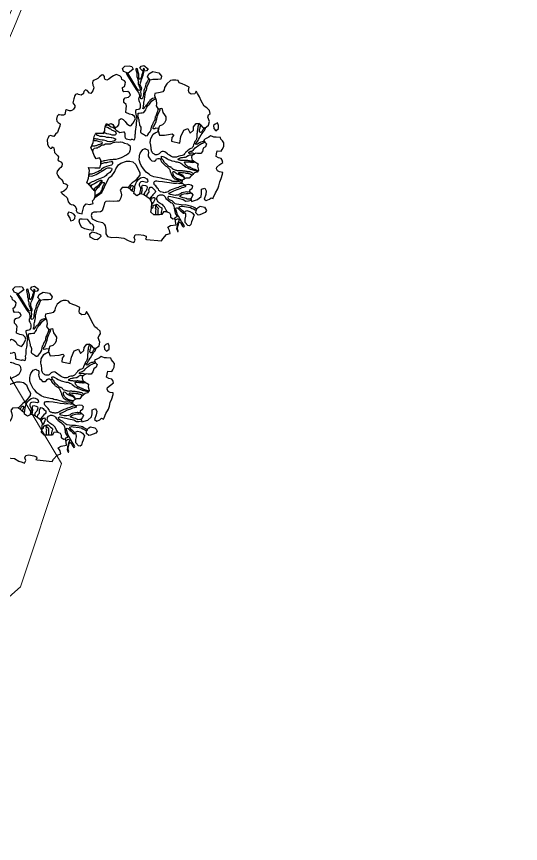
# Model space of a CAD drawing. Header units: metres. Extents: x 30 to 776, y 38 to 676.
# Drawn here: x 512.85 to 524.42, y 250.65 to 269.63 of the extents above; entities that cross this region are included whole.
import ezdxf

# ---------------------------------------------------------------- set-up
doc = ezdxf.new("R2010")
doc.units = ezdxf.units.M
doc.layers.add('01_Fina', color=7, linetype='Continuous')
doc.layers.add('planting render', color=7, linetype='Continuous')

# ---------------------------------------------------------------- blocks, each defined once
blk = doc.blocks.new('pohon2')
at = {"layer": 'planting render', "color": 94}
for points in [[(0.2013, 0.6931), (0.3178, 0.6834), (0.3251, 0.664), (0.3477, 0.6271), (0.374, 0.6127), (0.3644, 0.5901), (0.3453, 0.5686), (0.3636, 0.5524), (0.405, 0.5376), (0.3966, 0.5139), (0.3889, 0.4925), (0.3716, 0.4982), (0.3548, 0.4885), (0.3507, 0.4709), (0.3407, 0.4562), (0.3137, 0.4515), (0.289, 0.4579), (0.2808, 0.4797), (0.262, 0.4855), (0.2192, 0.4937), (0.1922, 0.4773), (0.1922, 0.4503), (0.1873, 0.4055), (0.1673, 0.3797), (0.1104, 0.3539), (0.0846, 0.3539), (0.0605, 0.3727), (0.0352, 0.361), (0.0345, 0.3497), (0.0141, 0.3428), (0.0021, 0.333), (-0.024, 0.3228), (-0.0647, 0.333), (-0.0753, 0.3537), (-0.0673, 0.3671), (-0.0582, 0.39), (-0.0586, 0.4132), (-0.0669, 0.4404), (-0.0806, 0.4443), (-0.1123, 0.4512), (-0.1446, 0.4563), (-0.1693, 0.4642), (-0.1769, 0.4759), (-0.1777, 0.4995), (-0.1831, 0.5419), (-0.194, 0.5503), (-0.2225, 0.5596), (-0.2437, 0.5617), (-0.2592, 0.5743), (-0.2592, 0.593), (-0.2474, 0.6158), (-0.2087, 0.6281), (-0.1626, 0.6285), (-0.1471, 0.6399), (-0.1365, 0.6521), (-0.1271, 0.6782), (-0.121, 0.7112), (-0.1029, 0.7305), (-0.0699, 0.7305), (-0.0349, 0.7219), (0.0246, 0.7175), (0.0613, 0.7297), (0.0893, 0.7345), (0.1072, 0.7366), (0.1154, 0.7154), (0.1035, 0.6963), (0.1076, 0.6759), (0.1305, 0.6673), (0.17, 0.6661), (0.192, 0.6706), (0.1957, 0.6824), (0.1908, 0.693), (0.2013, 0.6931)], [(-0.1996, 0.7715), (-0.2345, 0.7592), (-0.2428, 0.7356), (-0.2285, 0.7176), (-0.196, 0.7187), (-0.1605, 0.7273), (-0.1533, 0.7397), (-0.1677, 0.7612), (-0.178, 0.7705), (-0.1996, 0.7715)], [(-0.4113, 0.6637), (-0.3918, 0.6554), (-0.3805, 0.639), (-0.3836, 0.6195), (-0.3959, 0.6092), (-0.4144, 0.601), (-0.4401, 0.601), (-0.4401, 0.601), (-0.4422, 0.6205), (-0.4195, 0.6462), (-0.4121, 0.664)], [(-0.2222, 0.7037), (-0.2561, 0.7068), (-0.288, 0.7047), (-0.3168, 0.6955), (-0.3168, 0.6955), (-0.3353, 0.6709), (-0.3445, 0.6534), (-0.3425, 0.6359), (-0.325, 0.6329), (-0.2849, 0.6267), (-0.2664, 0.6441), (-0.2541, 0.6554), (-0.2397, 0.6565), (-0.2273, 0.6709), (-0.2222, 0.7037)], [(-0.3319, 0.5868), (-0.3298, 0.5343), (-0.3161, 0.5106), (-0.2872, 0.5106), (-0.2624, 0.4982), (-0.2725, 0.4779), (-0.2624, 0.4641), (-0.2583, 0.4383), (-0.2655, 0.4002), (-0.2861, 0.3888), (-0.313, 0.363), (-0.3409, 0.3486), (-0.3357, 0.3094), (-0.3388, 0.2505), (-0.3522, 0.2289), (-0.3027, 0.2216), (-0.2645, 0.2134), (-0.2614, 0.1869), (-0.2697, 0.1539), (-0.2831, 0.1384), (-0.3058, 0.1497), (-0.3265, 0.127), (-0.343, 0.1023), (-0.3627, 0.0728), (-0.3543, 0.03), (-0.3554, -0.0185), (-0.3471, -0.0473), (-0.2913, -0.0546), (-0.2803, -0.0774), (-0.2844, -0.0936), (-0.2844, -0.1195), (-0.2793, -0.1373), (-0.2676, -0.1307), (-0.2569, -0.1347), (-0.2432, -0.1439), (-0.2295, -0.1388), (-0.2199, -0.1256), (-0.2046, -0.12), (-0.1919, -0.1302), (-0.1842, -0.1452), (-0.1852, -0.164), (-0.1872, -0.1843), (-0.1756, -0.1965), (-0.1578, -0.1909), (-0.139, -0.1808), (-0.1237, -0.164), (-0.1009, -0.1554), (-0.0887, -0.1544), (-0.0765, -0.1747), (-0.0648, -0.2163), (-0.0745, -0.2315), (-0.0933, -0.2422), (-0.1177, -0.2427), (-0.1466, -0.2493), (-0.1517, -0.282), (-0.1517, -0.2988), (-0.1578, -0.3104), (-0.1771, -0.3231), (-0.1821, -0.346), (-0.1735, -0.3612), (-0.1496, -0.3724), (-0.1374, -0.3901), (-0.1481, -0.4074), (-0.1644, -0.4135), (-0.1938, -0.4048), (-0.204, -0.4145), (-0.2106, -0.4354), (-0.1974, -0.4471), (-0.1938, -0.4654), (-0.1948, -0.4821), (-0.206, -0.4918), (-0.2273, -0.4973), (-0.2339, -0.5131), (-0.2487, -0.5232), (-0.2794, -0.5258), (-0.2982, -0.5126), (-0.3154, -0.4969), (-0.3286, -0.4797), (-0.3408, -0.4705), (-0.355, -0.4731), (-0.3627, -0.4817), (-0.3657, -0.4944), (-0.3753, -0.5035), (-0.3865, -0.5035), (-0.4043, -0.4837), (-0.4134, -0.4685), (-0.4277, -0.4583), (-0.4399, -0.4492), (-0.447, -0.4406), (-0.449, -0.4279), (-0.4409, -0.4116), (-0.4355, -0.4009), (-0.4312, -0.3914), (-0.4348, -0.3675), (-0.4446, -0.3435), (-0.4543, -0.3445), (-0.4776, -0.3617), (-0.4914, -0.3638), (-0.5005, -0.349), (-0.5025, -0.3348), (-0.5015, -0.3257), (-0.5081, -0.325), (-0.5178, -0.3166), (-0.5386, -0.3181), (-0.5487, -0.3196), (-0.5609, -0.3115), (-0.564, -0.3044), (-0.568, -0.278), (-0.5681, -0.2447), (-0.5584, -0.2356), (-0.5508, -0.228), (-0.5478, -0.2153), (-0.5513, -0.2051), (-0.5549, -0.197), (-0.5615, -0.1889), (-0.5716, -0.1813), (-0.5828, -0.1782), (-0.5909, -0.1782), (-0.6057, -0.1808), (-0.6133, -0.1757), (-0.6133, -0.1691), (-0.6138, -0.1554), (-0.6143, -0.1437), (-0.6219, -0.1356), (-0.6407, -0.1331), (-0.6539, -0.1331), (-0.6595, -0.1346), (-0.6692, -0.1186), (-0.6707, -0.0938), (-0.6636, -0.0795), (-0.6534, -0.0719), (-0.6352, -0.0638), (-0.6347, -0.0461), (-0.6387, -0.0186), (-0.6424, 0.006), (-0.6556, 0.0212), (-0.6642, 0.043), (-0.6754, 0.0425), (-0.6926, 0.04), (-0.7038, 0.0476), (-0.7069, 0.0603), (-0.7114, 0.078), (-0.7023, 0.111), (-0.6896, 0.1272), (-0.6733, 0.1384), (-0.6632, 0.1359), (-0.6612, 0.1242), (-0.6479, 0.1298), (-0.6424, 0.1435), (-0.6357, 0.1646), (-0.6194, 0.1752), (-0.6083, 0.1818), (-0.5971, 0.192), (-0.5981, 0.2031), (-0.5981, 0.2148), (-0.5925, 0.2214), (-0.5854, 0.224), (-0.5661, 0.2285), (-0.559, 0.2387), (-0.559, 0.2569), (-0.5636, 0.2691), (-0.5763, 0.2828), (-0.5874, 0.3024), (-0.5853, 0.3212), (-0.5757, 0.3349), (-0.5655, 0.3465), (-0.5503, 0.3552), (-0.5376, 0.3628), (-0.5274, 0.3739), (-0.5229, 0.3866), (-0.5026, 0.3866), (-0.4873, 0.3947), (-0.4868, 0.4115), (-0.4909, 0.4272), (-0.507, 0.4458), (-0.5167, 0.4529), (-0.5289, 0.4585), (-0.5157, 0.4682), (-0.5004, 0.4743), (-0.471, 0.492), (-0.4613, 0.5093), (-0.4563, 0.5209), (-0.441, 0.5346), (-0.4298, 0.5377), (-0.4111, 0.5367), (-0.3989, 0.5428), (-0.3836, 0.5626), (-0.3816, 0.5778), (-0.3719, 0.5905), (-0.3552, 0.5915), (-0.3322, 0.5924), (-0.3319, 0.5868)], [(0.447, 0.4281), (0.4675, 0.4127), (0.4908, 0.4148), (0.5099, 0.4211), (0.529, 0.437), (0.5268, 0.4476), (0.5237, 0.473), (0.5194, 0.4921), (0.5194, 0.5132), (0.511, 0.5249), (0.4972, 0.5249), (0.4718, 0.5058), (0.4675, 0.4804), (0.4675, 0.4571), (0.4622, 0.436), (0.4503, 0.4352), (0.447, 0.4281)], [(0.6188, 0.3828), (0.6114, 0.3999), (0.573, 0.4244), (0.5616, 0.4301), (0.5404, 0.4171), (0.5372, 0.3967), (0.5393, 0.3864), (0.5502, 0.3714), (0.5616, 0.3591), (0.5967, 0.3608), (0.6082, 0.3697), (0.6188, 0.3828)], [(0.4878, 0.3352), (0.5313, 0.3119), (0.5546, 0.2826), (0.5546, 0.2583), (0.5485, 0.2259), (0.5718, 0.2128), (0.5859, 0.232), (0.588, 0.2603), (0.5819, 0.2988), (0.6011, 0.3058), (0.6234, 0.2917), (0.6335, 0.2775), (0.6497, 0.2806), (0.6517, 0.2702), (0.6598, 0.234), (0.673, 0.1986), (0.676, 0.1733), (0.676, 0.143), (0.6831, 0.1137), (0.6862, 0.0793), (0.6851, 0.0661), (0.6609, 0.0661), (0.6436, 0.0621), (0.6325, 0.0469), (0.6325, 0.0338), (0.6517, 0.0105), (0.671, -0.0117), (0.6639, -0.0279), (0.6528, -0.038), (0.6305, -0.0391), (0.6102, -0.0461), (0.6102, -0.0688), (0.6114, -0.0921), (0.6417, -0.0961), (0.6478, -0.1103), (0.6549, -0.1336), (0.6498, -0.1619), (0.6357, -0.176), (0.6225, -0.1861), (0.6154, -0.1983), (0.582, -0.1942), (0.5658, -0.1912), (0.5527, -0.1942), (0.5375, -0.1963), (0.5273, -0.1841), (0.5081, -0.169), (0.4929, -0.1568), (0.502, -0.1406), (0.5182, -0.1295), (0.5152, -0.1062), (0.499, -0.0901), (0.498, -0.0658), (0.4879, -0.0466), (0.4646, -0.0415), (0.4514, -0.0415), (0.4231, -0.0203), (0.4241, -0.0011), (0.4332, 0.0161), (0.4474, 0.0232), (0.4828, 0.0364), (0.4828, 0.0566), (0.496, 0.0839), (0.4879, 0.1031), (0.4696, 0.1122), (0.4696, 0.1122), (0.4454, 0.1426), (0.4373, 0.1608), (0.4119, 0.1648), (0.3865, 0.1855), (0.3876, 0.2088), (0.4129, 0.2189), (0.4402, 0.2078), (0.4625, 0.2078), (0.4736, 0.2138), (0.4726, 0.2391), (0.4574, 0.2553), (0.4635, 0.2675), (0.4766, 0.2725), (0.4898, 0.2816), (0.4847, 0.3018), (0.4787, 0.314), (0.4878, 0.3352)], [(0.2444, -0.0969), (0.3113, -0.0956), (0.3113, -0.1473), (0.3226, -0.2002), (0.3529, -0.2191), (0.3756, -0.1876), (0.3971, -0.2153), (0.3933, -0.2405), (0.4084, -0.2695), (0.4286, -0.2733), (0.4462, -0.2645), (0.4626, -0.2506), (0.4816, -0.2481), (0.5068, -0.2758), (0.5068, -0.3048), (0.4879, -0.335), (0.4904, -0.3552), (0.5005, -0.3678), (0.4916, -0.3892), (0.4664, -0.4056), (0.4437, -0.4144), (0.4135, -0.4514), (0.3933, -0.4804), (0.3744, -0.5018), (0.3593, -0.5195), (0.353, -0.4955), (0.353, -0.4955), (0.3265, -0.4867), (0.3076, -0.4955), (0.3, -0.5119), (0.3, -0.5396), (0.3, -0.5396), (0.2672, -0.5485), (0.242, -0.5535), (0.2168, -0.5573), (0.2054, -0.5724), (0.1865, -0.5724), (0.1625, -0.5686), (0.1474, -0.5611), (0.1234, -0.5321), (0.1121, -0.4981), (0.1121, -0.4817), (0.1045, -0.4628), (0.0869, -0.454), (0.0869, -0.454), (0.0465, -0.4388), (0.0465, -0.4388), (0.0478, -0.4224), (0.0478, -0.4224), (0.0667, -0.3897), (0.0667, -0.3897), (0.0743, -0.362), (0.0743, -0.3456), (0.0743, -0.3456), (0.0957, -0.3229), (0.0957, -0.3229), (0.1222, -0.3368), (0.1222, -0.3368), (0.1361, -0.3052), (0.1524, -0.2901), (0.1664, -0.2772), (0.1701, -0.2498), (0.1651, -0.2284), (0.1512, -0.2095), (0.1272, -0.1944), (0.1272, -0.1565), (0.1449, -0.125), (0.1815, -0.1339), (0.213, -0.1439), (0.2395, -0.1553), (0.2533, -0.1477), (0.242, -0.125), (0.2444, -0.0969), (0.2444, -0.0969)], [(0.5706, -0.2439), (0.5884, -0.2643), (0.5825, -0.289), (0.5723, -0.3068), (0.5561, -0.2941), (0.5442, -0.2805), (0.5519, -0.2575), (0.5706, -0.2439)], [(-0.1554, -0.5922), (-0.1909, -0.5528), (-0.1976, -0.5551), (-0.2264, -0.5604), (-0.2399, -0.5812), (-0.2252, -0.6032), (-0.1922, -0.6118), (-0.1713, -0.6118), (-0.1554, -0.5922)], [(0.049, -0.5518), (0.0111, -0.5445), (-0.01, -0.5345), (-0.0355, -0.5555), (-0.0293, -0.58), (-0.0024, -0.6044), (0.0466, -0.6044), (0.0723, -0.5812), (0.0698, -0.558), (0.049, -0.5518)], [(-0.0428, -0.6191), (-0.0518, -0.6011), (-0.0779, -0.5917), (-0.1065, -0.6106), (-0.0979, -0.6277), (-0.0795, -0.6363), (-0.0428, -0.6191)]]:
    blk.add_lwpolyline(points, dxfattribs=at)
at = {"layer": 'planting render', "color": 34}
for points in [[(0.3966, 0.5139), (0.3966, 0.497), (0.4026, 0.4929), (0.4067, 0.4884), (0.4132, 0.4892), (0.421, 0.4937), (0.4214, 0.5019), (0.4169, 0.5151), (0.4161, 0.5282), (0.4153, 0.5389), (0.4153, 0.5463), (0.4157, 0.5553), (0.4157, 0.5676), (0.421, 0.577), (0.4266, 0.5868), (0.4311, 0.5864), (0.4311, 0.5827), (0.4271, 0.5758), (0.4225, 0.5677), (0.4225, 0.5617), (0.4216, 0.541), (0.4225, 0.5318), (0.4228, 0.5204), (0.4228, 0.5161), (0.4262, 0.5112), (0.4305, 0.5112), (0.4386, 0.5163), (0.4432, 0.5221), (0.4509, 0.5316), (0.4564, 0.5382), (0.465, 0.5441), (0.469, 0.5393), (0.4712, 0.5336), (0.4618, 0.525), (0.4425, 0.5049), (0.4126, 0.4683), (0.4024, 0.4584), (0.3936, 0.4427), (0.3842, 0.4262), (0.3811, 0.4197), (0.3796, 0.4126), (0.3802, 0.4086), (0.3829, 0.4052), (0.3882, 0.4056), (0.3934, 0.4066), (0.4039, 0.4125), (0.4086, 0.4171), (0.4184, 0.4226), (0.4275, 0.4276), (0.4345, 0.4322), (0.4455, 0.4374), (0.4503, 0.4352), (0.447, 0.4281), (0.4428, 0.4246), (0.4307, 0.4175), (0.4193, 0.4115), (0.409, 0.403), (0.4023, 0.3971), (0.4035, 0.3927), (0.4149, 0.386), (0.428, 0.3854), (0.474, 0.3829), (0.4901, 0.3825), (0.5053, 0.3873), (0.5154, 0.3889), (0.5284, 0.3936), (0.5372, 0.3967), (0.5432, 0.3898), (0.5393, 0.3864), (0.523, 0.3803), (0.5119, 0.3772), (0.4999, 0.3724), (0.4889, 0.3718), (0.4706, 0.3718), (0.4446, 0.3721), (0.4284, 0.3762), (0.4149, 0.3768), (0.3972, 0.3775), (0.3773, 0.3791), (0.3675, 0.3772), (0.3402, 0.3597), (0.3307, 0.3581), (0.3187, 0.3546), (0.3108, 0.3509), (0.3067, 0.3474), (0.3026, 0.3354), (0.3076, 0.3288), (0.3238, 0.3288), (0.3355, 0.3288), (0.3812, 0.3302), (0.4228, 0.3314), (0.4455, 0.3408), (0.4643, 0.3358), (0.4843, 0.3272), (0.4803, 0.3178), (0.4696, 0.3207), (0.4533, 0.325), (0.4436, 0.321), (0.434, 0.3191), (0.4201, 0.3185), (0.3953, 0.3157), (0.39, 0.312), (0.3972, 0.3043), (0.4063, 0.2944), (0.4179, 0.2891), (0.4371, 0.2808), (0.4523, 0.2786), (0.4659, 0.2739), (0.47, 0.27), (0.4635, 0.2675), (0.4618, 0.2641), (0.4504, 0.2687), (0.4437, 0.2695), (0.4374, 0.2695), (0.4259, 0.2739), (0.4137, 0.2793), (0.4, 0.2845), (0.3942, 0.2897), (0.3866, 0.2971), (0.3822, 0.3012), (0.3759, 0.3058), (0.362, 0.3108), (0.3538, 0.3137), (0.3428, 0.314), (0.3318, 0.314), (0.3185, 0.3136), (0.3103, 0.3123), (0.3044, 0.3092), (0.3048, 0.3053), (0.3139, 0.2969), (0.3233, 0.2908), (0.3389, 0.2808), (0.36, 0.2647), (0.3828, 0.2521), (0.3967, 0.2415), (0.4091, 0.2358), (0.4261, 0.2269), (0.4119, 0.2237), (0.4063, 0.2241), (0.39, 0.2319), (0.3824, 0.2358), (0.3724, 0.2426), (0.3672, 0.2469), (0.357, 0.2523), (0.3481, 0.2571), (0.3411, 0.2617), (0.3311, 0.2675), (0.3168, 0.2769), (0.3074, 0.2834), (0.3007, 0.291), (0.2955, 0.2952), (0.2859, 0.3017), (0.2794, 0.3043), (0.2746, 0.3062), (0.2668, 0.3086), (0.2602, 0.3075), (0.2496, 0.3082), (0.2365, 0.3069), (0.2326, 0.3062), (0.2265, 0.3021), (0.2231, 0.2999), (0.2176, 0.2906), (0.2144, 0.288), (0.2083, 0.2837), (0.1911, 0.2699), (0.1832, 0.2656), (0.178, 0.2608), (0.175, 0.2556), (0.1733, 0.2486), (0.173, 0.2434), (0.1761, 0.236), (0.1835, 0.231), (0.1919, 0.2291), (0.2052, 0.2278), (0.2363, 0.2251), (0.2515, 0.224), (0.2697, 0.2232), (0.2917, 0.2232), (0.3231, 0.2207), (0.3383, 0.219), (0.343, 0.2177), (0.3456, 0.2166), (0.3526, 0.2144), (0.3711, 0.2147), (0.3819, 0.2114), (0.3877, 0.2111), (0.3876, 0.2088), (0.3742, 0.2035), (0.363, 0.2016), (0.353, 0.2029), (0.3459, 0.2029), (0.3374, 0.2058), (0.3289, 0.2079), (0.3213, 0.2088), (0.3152, 0.2088), (0.3063, 0.2081), (0.2983, 0.2066), (0.2879, 0.2058), (0.2635, 0.2031), (0.2513, 0.2047), (0.2378, 0.2044), (0.2298, 0.2021), (0.2218, 0.2021), (0.1624, 0.2021), (0.1362, 0.1959), (0.1231, 0.1896), (0.1082, 0.1828), (0.0982, 0.1784), (0.0814, 0.1647), (0.0645, 0.1504), (0.0552, 0.1411), (0.0489, 0.1336), (0.0377, 0.1186), (0.0284, 0.1006), (0.0246, 0.0881), (0.0228, 0.0719), (0.0228, 0.0613), (0.0228, 0.0489), (0.0234, 0.0401), (0.0278, 0.0308), (0.0371, 0.0102), (0.0552, -0.0022), (0.0627, 0.0028), (0.077, 0.0046), (0.082, 0.0121), (0.0857, 0.0252), (0.0857, 0.0389), (0.0889, 0.0489), (0.0926, 0.0557), (0.0982, 0.0638), (0.1082, 0.0719), (0.1082, 0.0719), (0.1244, 0.0825), (0.1244, 0.0825), (0.1443, 0.0806), (0.1443, 0.0806), (0.1524, 0.0719), (0.1524, 0.0719), (0.1574, 0.0613), (0.1655, 0.0551), (0.1755, 0.0532), (0.1846, 0.0559), (0.1907, 0.0626), (0.1926, 0.0666), (0.1953, 0.0706), (0.1996, 0.0758), (0.2067, 0.0804), (0.2067, 0.0804), (0.2147, 0.0859), (0.2211, 0.0902), (0.2263, 0.0942), (0.2294, 0.0966), (0.2361, 0.0997), (0.2422, 0.1022), (0.2475, 0.1046), (0.2533, 0.1071), (0.2576, 0.1095), (0.2631, 0.1129), (0.2668, 0.1156), (0.2714, 0.1212), (0.2748, 0.127), (0.2781, 0.1313), (0.2781, 0.1313), (0.2815, 0.1383), (0.2849, 0.1423), (0.2876, 0.1481), (0.291, 0.153), (0.3015, 0.1689), (0.3084, 0.1768), (0.3148, 0.1812), (0.3256, 0.1866), (0.3344, 0.1885), (0.3403, 0.189), (0.3486, 0.1895), (0.357, 0.189), (0.3682, 0.189), (0.3771, 0.1895), (0.3867, 0.1891), (0.3867, 0.1891), (0.3865, 0.1855), (0.3662, 0.1845), (0.3575, 0.1836), (0.3498, 0.1828), (0.3464, 0.1821), (0.3418, 0.1811), (0.3377, 0.179), (0.3351, 0.1773), (0.3315, 0.1756), (0.3264, 0.1732), (0.3218, 0.1701), (0.3182, 0.1674), (0.3158, 0.1643), (0.3126, 0.1619), (0.3102, 0.159), (0.3076, 0.1554), (0.3066, 0.1517), (0.3066, 0.1517), (0.3047, 0.1464), (0.3037, 0.1438), (0.3037, 0.1438), (0.3032, 0.1409), (0.3032, 0.1409), (0.3032, 0.1366), (0.3032, 0.1366), (0.3032, 0.1322), (0.3068, 0.1308), (0.3146, 0.1313), (0.3182, 0.1339), (0.3271, 0.1399), (0.3271, 0.1399), (0.336, 0.1438), (0.3392, 0.1452), (0.3445, 0.1464), (0.3522, 0.1476), (0.3563, 0.1491), (0.3667, 0.1501), (0.3739, 0.1522), (0.3799, 0.1542), (0.3862, 0.1573), (0.3906, 0.1602), (0.3951, 0.1648), (0.3978, 0.1676), (0.3978, 0.1676), (0.4021, 0.1729), (0.4051, 0.1704), (0.4, 0.1638), (0.3968, 0.158), (0.3942, 0.1554), (0.3901, 0.1527), (0.3901, 0.1527), (0.3857, 0.1498), (0.3857, 0.1498), (0.3816, 0.1462), (0.3816, 0.1462), (0.3746, 0.1447), (0.3667, 0.1447), (0.3618, 0.1447), (0.3577, 0.144), (0.3577, 0.144), (0.3541, 0.1433), (0.3541, 0.1433), (0.3498, 0.1397), (0.3498, 0.1397), (0.3488, 0.1368), (0.3493, 0.1322), (0.3527, 0.1303), (0.3582, 0.1298), (0.368, 0.1288), (0.3733, 0.1276), (0.3786, 0.1276), (0.3878, 0.1254), (0.3974, 0.1252), (0.4042, 0.1252), (0.4112, 0.1249), (0.4182, 0.1249), (0.4235, 0.1249), (0.4305, 0.1249), (0.4358, 0.1254), (0.4384, 0.1273), (0.4416, 0.1283), (0.4459, 0.1288), (0.4502, 0.1305), (0.4532, 0.1328), (0.4625, 0.1211), (0.4546, 0.1165), (0.45, 0.1143), (0.4447, 0.1124), (0.4399, 0.1119), (0.4317, 0.1114), (0.4276, 0.1114), (0.4215, 0.1114), (0.4143, 0.1129), (0.4102, 0.1129), (0.4059, 0.1126), (0.403, 0.1126), (0.396, 0.1126), (0.3919, 0.1126), (0.3863, 0.1138), (0.3808, 0.1148), (0.3808, 0.1148), (0.3735, 0.1148), (0.3689, 0.1148), (0.3646, 0.1148), (0.3615, 0.1155), (0.3559, 0.1167), (0.3559, 0.1167), (0.3484, 0.1184), (0.3422, 0.1201), (0.3369, 0.1206), (0.3308, 0.1206), (0.3253, 0.1203), (0.3253, 0.1203), (0.3051, 0.1169), (0.2998, 0.1162), (0.2965, 0.115), (0.2931, 0.1119), (0.289, 0.108), (0.2863, 0.1058), (0.2813, 0.1037), (0.2764, 0.1029), (0.2726, 0.1027), (0.2692, 0.1022), (0.2636, 0.101), (0.2438, 0.0884), (0.2344, 0.0838), (0.2286, 0.0797), (0.2235, 0.0758), (0.2194, 0.0725), (0.2194, 0.0725), (0.2148, 0.0659), (0.2129, 0.0633), (0.2129, 0.0633), (0.2095, 0.0602), (0.2095, 0.0602), (0.2045, 0.0573), (0.2008, 0.0549), (0.1965, 0.0498), (0.1936, 0.0469), (0.1936, 0.0469), (0.1917, 0.0418), (0.1914, 0.0361), (0.1914, 0.0361), (0.1919, 0.0327), (0.2013, 0.0322), (0.2013, 0.0322), (0.2093, 0.0334), (0.2269, 0.0394), (0.2269, 0.0394), (0.2411, 0.0447), (0.2484, 0.0469), (0.2571, 0.0486), (0.2667, 0.05), (0.2783, 0.052), (0.2967, 0.0524), (0.3083, 0.0537), (0.3195, 0.052), (0.328, 0.0533), (0.3379, 0.0554), (0.3512, 0.0571), (0.358, 0.0614), (0.3683, 0.0674), (0.3756, 0.0717), (0.3837, 0.0755), (0.397, 0.0798), (0.4095, 0.0828), (0.418, 0.0854), (0.4313, 0.0879), (0.4429, 0.0905), (0.4519, 0.0918), (0.4677, 0.0922), (0.478, 0.0922), (0.4866, 0.0922), (0.4919, 0.0935), (0.4936, 0.0894), (0.4873, 0.0879), (0.4799, 0.0867), (0.469, 0.0852), (0.4643, 0.0852), (0.4553, 0.0845), (0.45, 0.082), (0.4449, 0.0814), (0.4369, 0.0793), (0.4325, 0.0765), (0.4293, 0.0763), (0.4243, 0.0757), (0.4197, 0.0753), (0.4165, 0.0753), (0.4123, 0.0736), (0.407, 0.0713), (0.4047, 0.0709), (0.4047, 0.0709), (0.4007, 0.0692), (0.3971, 0.0669), (0.3933, 0.0641), (0.3933, 0.0641), (0.388, 0.0603), (0.3849, 0.0574), (0.3826, 0.0542), (0.3804, 0.0513), (0.3783, 0.0464), (0.3777, 0.0439), (0.3777, 0.0414), (0.3777, 0.0414), (0.3809, 0.0399), (0.3809, 0.0399), (0.3897, 0.0386), (0.3969, 0.0369), (0.4003, 0.0365), (0.4041, 0.0365), (0.4104, 0.0361), (0.4127, 0.0348), (0.418, 0.0342), (0.4234, 0.034), (0.4268, 0.0338), (0.4268, 0.0338), (0.4334, 0.0338), (0.4395, 0.0332), (0.4418, 0.0327), (0.4483, 0.03), (0.4517, 0.0285), (0.4529, 0.0253), (0.443, 0.021), (0.439, 0.0243), (0.4335, 0.025), (0.4265, 0.026), (0.4242, 0.0263), (0.4211, 0.0268), (0.4184, 0.027), (0.412, 0.027), (0.4081, 0.0268), (0.401, 0.0266), (0.3957, 0.0268), (0.3894, 0.0281), (0.3846, 0.0296), (0.3818, 0.0306), (0.3756, 0.0321), (0.3712, 0.0329), (0.3662, 0.0337), (0.3614, 0.0344), (0.3562, 0.0347), (0.3462, 0.0354), (0.3402, 0.0357), (0.3346, 0.0357), (0.3293, 0.0357), (0.3265, 0.0352), (0.3265, 0.0352), (0.324, 0.0335), (0.3235, 0.0309), (0.3235, 0.0287), (0.3257, 0.0261), (0.3321, 0.0211), (0.3359, 0.0193), (0.3454, 0.0141), (0.3502, 0.0132), (0.3552, 0.0107), (0.3636, 0.0074), (0.3741, 0.0039), (0.3777, 0.0027), (0.3819, 0.0011), (0.3905, -0.0082), (0.3946, -0.012), (0.3983, -0.0139), (0.4031, -0.0185), (0.4081, -0.021), (0.4109, -0.021), (0.4144, -0.021), (0.4203, -0.0211), (0.423, -0.0213), (0.424, -0.0209), (0.444, -0.036), (0.4261, -0.0382), (0.4199, -0.0362), (0.4114, -0.0333), (0.4114, -0.0333), (0.4055, -0.031), (0.4019, -0.03), (0.397, -0.031), (0.397, -0.031), (0.397, -0.031), (0.3953, -0.0385), (0.3999, -0.0434), (0.3999, -0.0434), (0.4094, -0.049), (0.4156, -0.0516), (0.4284, -0.0634), (0.4369, -0.0814), (0.4458, -0.0916), (0.4526, -0.0991), (0.4612, -0.1089), (0.4687, -0.1155), (0.4791, -0.1236), (0.4886, -0.1298), (0.4991, -0.136), (0.5022, -0.1405), (0.4975, -0.1487), (0.4877, -0.14), (0.4827, -0.1383), (0.4726, -0.1341), (0.4674, -0.1305), (0.4618, -0.1266), (0.4618, -0.1266), (0.4553, -0.1197), (0.449, -0.1132), (0.449, -0.1132), (0.4405, -0.1083), (0.4373, -0.1083), (0.4373, -0.1083), (0.4343, -0.1148), (0.4366, -0.1197), (0.4402, -0.1236), (0.4481, -0.1437), (0.451, -0.1511), (0.4556, -0.1653), (0.4579, -0.1708), (0.4636, -0.1902), (0.474, -0.2134), (0.4757, -0.2173), (0.4804, -0.2245), (0.4825, -0.2299), (0.4856, -0.2392), (0.4864, -0.2471), (0.4853, -0.2522), (0.4816, -0.2481), (0.4755, -0.2489), (0.4717, -0.2361), (0.4701, -0.2322), (0.4681, -0.2268), (0.4668, -0.2235), (0.4653, -0.2199), (0.4635, -0.2157), (0.4611, -0.2121), (0.4586, -0.2103), (0.4586, -0.2103), (0.4544, -0.2085), (0.4503, -0.2093), (0.4472, -0.2111), (0.4454, -0.2142), (0.4441, -0.2178), (0.4439, -0.2245), (0.4441, -0.2286), (0.4441, -0.2335), (0.4452, -0.2392), (0.4452, -0.244), (0.4452, -0.2487), (0.4452, -0.2554), (0.4462, -0.2645), (0.4462, -0.2645), (0.4286, -0.2733), (0.4277, -0.2556), (0.4259, -0.2476), (0.4259, -0.2428), (0.4274, -0.2363), (0.4274, -0.2289), (0.4277, -0.2214), (0.4277, -0.2147), (0.4282, -0.2098), (0.4297, -0.2042), (0.4302, -0.199), (0.4302, -0.1921), (0.4302, -0.188), (0.431, -0.182), (0.4357, -0.1619), (0.4341, -0.1552), (0.4328, -0.1457), (0.4313, -0.1398), (0.4303, -0.1362), (0.4261, -0.1302), (0.4238, -0.1223), (0.423, -0.1145), (0.4225, -0.1097), (0.4197, -0.1041), (0.4186, -0.089), (0.4166, -0.0828), (0.4143, -0.0771), (0.4117, -0.073), (0.4063, -0.0694), (0.3962, -0.064), (0.38, -0.0446), (0.3761, -0.0392), (0.3705, -0.0307), (0.3694, -0.0256), (0.3638, -0.0196), (0.3601, -0.0124), (0.3565, -0.0085), (0.3483, -0.0034), (0.3356, 0.0008), (0.3248, 0.0057), (0.3187, 0.01), (0.3132, 0.0141), (0.3071, 0.018), (0.3001, 0.0203), (0.2885, 0.0219), (0.28, 0.0219), (0.2728, 0.0216), (0.2618, 0.0183), (0.2509, 0.0134), (0.2409, 0.0085), (0.2327, 0.0051), (0.2096, -0.0067), (0.2001, -0.0078), (0.1893, -0.0034), (0.1818, -0.0003), (0.1785, 0.0049), (0.1728, 0.0128), (0.169, 0.0182), (0.1651, 0.0218), (0.1605, 0.0261), (0.1543, 0.0277), (0.1499, 0.029), (0.1473, 0.0295), (0.1414, 0.0303), (0.1334, 0.028), (0.1275, 0.0259), (0.1221, 0.0236), (0.1162, 0.0198), (0.1121, 0.0144), (0.1077, 0.0079), (0.1043, 0.0015), (0.1015, -0.0062), (0.1, -0.0119), (0.0922, -0.0375), (0.0883, -0.0442), (0.085, -0.055), (0.0832, -0.0609), (0.0829, -0.0676), (0.0824, -0.0742), (0.0816, -0.0876), (0.0942, -0.1253), (0.1036, -0.134), (0.1072, -0.1356), (0.1127, -0.1415), (0.1202, -0.1457), (0.1302, -0.1513), (0.1272, -0.1565), (0.1272, -0.1754), (0.1068, -0.1737), (0.099, -0.1677), (0.099, -0.1677), (0.089, -0.1645), (0.0826, -0.17), (0.0826, -0.17), (0.0848, -0.1815), (0.0899, -0.1892), (0.0977, -0.226), (0.099, -0.2401), (0.099, -0.2465), (0.099, -0.2516), (0.099, -0.2593), (0.1004, -0.2726), (0.1013, -0.279), (0.1013, -0.279), (0.1027, -0.2872), (0.1063, -0.2977), (0.1086, -0.3073), (0.1102, -0.314), (0.1108, -0.3207), (0.1108, -0.3257), (0.1089, -0.3298), (0.0957, -0.3229), (0.0924, -0.2969), (0.0911, -0.2929), (0.0908, -0.2877), (0.0903, -0.2844), (0.0897, -0.2808), (0.0883, -0.2764), (0.0883, -0.2731), (0.0851, -0.2638), (0.0846, -0.2613), (0.0843, -0.2578), (0.0843, -0.2534), (0.0849, -0.2489), (0.0853, -0.2444), (0.0851, -0.2416), (0.0849, -0.2388), (0.0849, -0.235), (0.0831, -0.2282), (0.0799, -0.2215), (0.0788, -0.2171), (0.0766, -0.2112), (0.0758, -0.2079), (0.0753, -0.2038), (0.0734, -0.1926), (0.0703, -0.1873), (0.0695, -0.1813), (0.0695, -0.1773), (0.0695, -0.1739), (0.0695, -0.1623), (0.0696, -0.1557), (0.0677, -0.1475), (0.0666, -0.143), (0.0611, -0.13), (0.0594, -0.1274), (0.057, -0.1249), (0.0526, -0.111), (0.0502, -0.1026), (0.0441, -0.0989), (0.0389, -0.0989), (0.028, -0.1038), (0.0215, -0.1078), (0.0098, -0.111), (0.0013, -0.1147), (-0.0027, -0.1215), (-0.0047, -0.1284), (-0.0051, -0.1352), (-0.0051, -0.1429), (-0.0059, -0.1522), (-0.0092, -0.159), (-0.0144, -0.1655), (-0.0205, -0.1703), (-0.0214, -0.1794), (-0.0274, -0.1923), (-0.0311, -0.202), (-0.0351, -0.2129), (-0.0404, -0.2222), (-0.0444, -0.2307), (-0.0488, -0.2379), (-0.0504, -0.2488), (-0.0517, -0.2549), (-0.0517, -0.2625), (-0.0443, -0.2653), (-0.0331, -0.2693), (-0.0211, -0.2725), (-0.0091, -0.2761), (-0.0051, -0.2857), (-0.0051, -0.2857), (0.0017, -0.3005), (0.0029, -0.312), (0.0049, -0.3228), (0.0112, -0.3356), (0.0164, -0.3428), (0.0212, -0.35), (0.0344, -0.3789), (0.0444, -0.3892), (0.0536, -0.3952), (0.061, -0.3995), (0.0572, -0.4061), (0.0368, -0.396), (0.0292, -0.3904), (0.018, -0.3777), (0.016, -0.3705), (0.0116, -0.3629), (0.0065, -0.3505), (0.0049, -0.3445), (0.0032, -0.3384), (-0.0019, -0.3369), (-0.0075, -0.3278), (-0.0108, -0.3223), (-0.0127, -0.3114), (-0.0167, -0.3046), (-0.0167, -0.3046), (-0.0231, -0.3054), (-0.0231, -0.313), (-0.0211, -0.3206), (-0.0223, -0.3337), (-0.0227, -0.3377), (-0.0243, -0.3481), (-0.0243, -0.3585), (-0.0243, -0.3653), (-0.0243, -0.3733), (-0.0243, -0.3817), (-0.0251, -0.3948), (-0.0271, -0.4162), (-0.0271, -0.4217), (-0.0247, -0.4425), (-0.0231, -0.4525), (-0.0231, -0.4645), (-0.0231, -0.4753), (-0.0191, -0.494), (-0.0167, -0.5024), (-0.0131, -0.5182), (-0.0107, -0.531), (-0.0094, -0.5381), (-0.0203, -0.5393), (-0.0239, -0.5334), (-0.0303, -0.5178), (-0.0351, -0.5042), (-0.0363, -0.4962), (-0.0363, -0.4878), (-0.0371, -0.4767), (-0.0371, -0.4651), (-0.0403, -0.4526), (-0.0423, -0.4447), (-0.0403, -0.4348), (-0.0396, -0.4273), (-0.0396, -0.4203), (-0.0396, -0.4127), (-0.0396, -0.4127), (-0.0396, -0.4013), (-0.0396, -0.3906), (-0.0396, -0.3906), (-0.0434, -0.3798), (-0.0434, -0.3798), (-0.0529, -0.3767), (-0.058, -0.3874), (-0.0592, -0.3944), (-0.0561, -0.4013), (-0.0561, -0.4013), (-0.0586, -0.4171), (-0.0624, -0.4292), (-0.0624, -0.4292), (-0.0624, -0.4431), (-0.0624, -0.4507), (-0.0624, -0.4595), (-0.0687, -0.466), (-0.0788, -0.4839), (-0.0799, -0.4984), (-0.0793, -0.5079), (-0.0765, -0.5258), (-0.0732, -0.5397), (-0.0704, -0.5626), (-0.0698, -0.5866), (-0.0698, -0.61), (-0.0765, -0.6134), (-0.0785, -0.6087), (-0.0779, -0.5917), (-0.0779, -0.5774), (-0.0804, -0.5631), (-0.0812, -0.5508), (-0.0834, -0.5417), (-0.0862, -0.5307), (-0.0911, -0.5239), (-0.095, -0.5307), (-0.1013, -0.5421), (-0.1051, -0.5623), (-0.112, -0.5774), (-0.1219, -0.6013), (-0.1309, -0.6029), (-0.1356, -0.5999), (-0.1345, -0.5925), (-0.1274, -0.5771), (-0.1227, -0.5656), (-0.1189, -0.554), (-0.1164, -0.5417), (-0.1092, -0.5318), (-0.1048, -0.5178), (-0.0969, -0.5045), (-0.0966, -0.4963), (-0.0952, -0.4861), (-0.09, -0.4787), (-0.0837, -0.4694), (-0.0779, -0.4595), (-0.0727, -0.4485), (-0.0741, -0.4381), (-0.0831, -0.4389), (-0.093, -0.4474), (-0.109, -0.4636), (-0.1596, -0.5199), (-0.1816, -0.5427), (-0.192, -0.554), (-0.2033, -0.5562), (-0.2044, -0.552), (-0.1978, -0.543), (-0.1016, -0.441), (-0.0928, -0.4325), (-0.0832, -0.4254), (-0.0771, -0.4182), (-0.0686, -0.397), (-0.0683, -0.3885), (-0.0697, -0.3791), (-0.0705, -0.3747), (-0.0664, -0.361), (-0.0609, -0.3535), (-0.0543, -0.3447), (-0.0499, -0.3343), (-0.0474, -0.3236), (-0.046, -0.3159), (-0.0458, -0.306), (-0.051, -0.295), (-0.0579, -0.2906), (-0.0661, -0.2868), (-0.0706, -0.2847), (-0.0774, -0.2798), (-0.076, -0.2707), (-0.0733, -0.265), (-0.0585, -0.2282), (-0.053, -0.2162), (-0.053, -0.2057), (-0.0534, -0.1953), (-0.0534, -0.1871), (-0.0507, -0.1743), (-0.0499, -0.1689), (-0.0499, -0.155), (-0.0491, -0.1347), (-0.0484, -0.1199), (-0.0453, -0.1099), (-0.0449, -0.1006), (-0.0449, -0.0905), (-0.0453, -0.0862), (-0.0414, -0.0711), (-0.0414, -0.0614), (-0.0418, -0.0494), (-0.055, -0.0513), (-0.0654, -0.0498), (-0.0678, -0.0459), (-0.104, -0.0464), (-0.1132, -0.0517), (-0.1171, -0.0639), (-0.122, -0.0854), (-0.1293, -0.0956), (-0.1376, -0.0952), (-0.1498, -0.0888), (-0.1625, -0.0839), (-0.1811, -0.0912), (-0.1948, -0.0981), (-0.2021, -0.1059), (-0.2242, -0.1142), (-0.2383, -0.1142), (-0.252, -0.1196), (-0.2653, -0.1248), (-0.274, -0.1225), (-0.2828, -0.125), (-0.2844, -0.1195), (-0.2844, -0.1106), (-0.2697, -0.1099), (-0.2601, -0.1075), (-0.2495, -0.1037), (-0.2416, -0.1003), (-0.231, -0.0955), (-0.2128, -0.0921), (-0.2012, -0.087), (-0.1947, -0.0822), (-0.1916, -0.0764), (-0.1916, -0.0678), (-0.195, -0.0624), (-0.1995, -0.0593), (-0.2104, -0.0562), (-0.2186, -0.0562), (-0.2337, -0.0572), (-0.245, -0.0576), (-0.2625, -0.0576), (-0.2717, -0.06), (-0.2751, -0.0613), (-0.2858, -0.066), (-0.2913, -0.0546), (-0.3471, -0.0473), (-0.3374, -0.0333), (-0.3278, -0.0337), (-0.3129, -0.0302), (-0.3002, -0.0322), (-0.2906, -0.0337), (-0.2718, -0.0333), (-0.2595, -0.0302), (-0.2468, -0.0348), (-0.2403, -0.036), (-0.2234, -0.036), (-0.218, -0.036), (-0.2076, -0.036), (-0.195, -0.0341), (-0.1873, -0.031), (-0.1873, -0.031), (-0.1858, -0.0241), (-0.19, -0.018), (-0.1961, -0.013), (-0.2103, -0.0061), (-0.2207, -0.0015), (-0.2272, 0.0001), (-0.2445, -0.0007), (-0.256, -0.0022), (-0.2779, -0.003), (-0.2891, -0.0011), (-0.3048, -0.0011), (-0.3232, -0.0038), (-0.3344, -0.0018), (-0.3409, -0.0018), (-0.3478, -0.0022), (-0.355, -0.0021), (-0.3547, 0.0139), (-0.334, 0.0097), (-0.3248, 0.0104), (-0.3186, 0.0116), (-0.3059, 0.012), (-0.2875, 0.012), (-0.2875, 0.012), (-0.2829, 0.02), (-0.2867, 0.0235), (-0.3041, 0.0371), (-0.3129, 0.0402), (-0.3206, 0.0459), (-0.3248, 0.0498), (-0.3317, 0.0521), (-0.3375, 0.0544), (-0.344, 0.0559), (-0.3498, 0.0571), (-0.3592, 0.0552), (-0.3592, 0.0552), (-0.3627, 0.0728), (-0.343, 0.1023), (-0.3428, 0.0839), (-0.3428, 0.0839), (-0.334, 0.0712), (-0.334, 0.0712), (-0.3221, 0.0655), (-0.314, 0.0628), (-0.3052, 0.0555), (-0.301, 0.0524), (-0.2941, 0.0463), (-0.2833, 0.0352), (-0.2833, 0.0352), (-0.268, 0.0306), (-0.2614, 0.0248), (-0.2561, 0.0218), (-0.2264, 0.0152), (-0.2183, 0.0134), (-0.1995, -0.0002), (-0.1884, -0.0055), (-0.1765, -0.0097), (-0.1623, -0.0117), (-0.1458, -0.0167), (-0.1412, -0.0167), (-0.1289, -0.0167), (-0.1166, -0.0132), (-0.1108, -0.0113), (-0.0891, -0.0109), (-0.0821, -0.0082), (-0.0687, -0.0009), (-0.0637, 0.0083), (-0.0591, 0.0244), (-0.0595, 0.0378), (-0.0629, 0.0539), (-0.0672, 0.0639), (-0.0795, 0.0762), (-0.086, 0.0812), (-0.1056, 0.0975), (-0.116, 0.1048), (-0.1296, 0.1129), (-0.1384, 0.1172), (-0.1534, 0.1256), (-0.1745, 0.131), (-0.1833, 0.1337), (-0.2006, 0.139), (-0.2152, 0.1433), (-0.2252, 0.1467), (-0.2367, 0.1517), (-0.2436, 0.1552), (-0.2501, 0.1586), (-0.2601, 0.1613), (-0.2674, 0.1631), (-0.2628, 0.1813), (-0.2336, 0.1659), (-0.2202, 0.1621), (-0.2125, 0.159), (-0.2014, 0.1532), (-0.1868, 0.1471), (-0.1795, 0.1471), (-0.1757, 0.1498), (-0.1757, 0.1498), (-0.1733, 0.1613), (-0.1749, 0.1686), (-0.1795, 0.1763), (-0.1979, 0.1858), (-0.2151, 0.1948), (-0.231, 0.2052), (-0.2433, 0.2144), (-0.2498, 0.2217), (-0.2563, 0.2328), (-0.2629, 0.2385), (-0.2695, 0.2444), (-0.2767, 0.2478), (-0.2874, 0.255), (-0.3025, 0.2653), (-0.3109, 0.2715), (-0.3163, 0.2756), (-0.3262, 0.2773), (-0.3374, 0.2779), (-0.3366, 0.2927), (-0.3147, 0.2888), (-0.2947, 0.2769), (-0.284, 0.2696), (-0.2709, 0.2604), (-0.2613, 0.2493), (-0.2502, 0.2435), (-0.2417, 0.2347), (-0.2375, 0.229), (-0.2202, 0.2132), (-0.2149, 0.2094), (-0.2022, 0.2017), (-0.1868, 0.1979), (-0.1868, 0.1979), (-0.1757, 0.1983), (-0.1699, 0.2044), (-0.1719, 0.2167), (-0.1749, 0.2243), (-0.1803, 0.2339), (-0.1937, 0.2481), (-0.1999, 0.2554), (-0.2045, 0.2635), (-0.2156, 0.2769), (-0.2506, 0.2981), (-0.2587, 0.3043), (-0.2748, 0.3143), (-0.284, 0.3215), (-0.2921, 0.3273), (-0.3024, 0.3331), (-0.3113, 0.3403), (-0.3166, 0.3461), (-0.3269, 0.3558), (-0.313, 0.363), (-0.3051, 0.3706), (-0.2955, 0.3534), (-0.2955, 0.3534), (-0.2829, 0.3419), (-0.2748, 0.3346), (-0.264, 0.3246), (-0.2548, 0.3189), (-0.2414, 0.3085), (-0.2372, 0.307), (-0.2306, 0.3081), (-0.2306, 0.3081), (-0.2268, 0.3131), (-0.2387, 0.3281), (-0.241, 0.3331), (-0.2471, 0.3457), (-0.251, 0.3511), (-0.2541, 0.3549), (-0.2583, 0.3611), (-0.2633, 0.3676), (-0.2667, 0.3718), (-0.2717, 0.3776), (-0.2717, 0.3776), (-0.2798, 0.3923), (-0.2655, 0.4002), (-0.2547, 0.3773), (-0.2501, 0.3688), (-0.2428, 0.3573), (-0.2375, 0.35), (-0.234, 0.3416), (-0.2259, 0.327), (-0.2206, 0.3216), (-0.2206, 0.3216), (-0.211, 0.3193), (-0.211, 0.3193), (-0.2067, 0.3297), (-0.2106, 0.3412), (-0.2117, 0.3454), (-0.2156, 0.3596), (-0.2167, 0.3765), (-0.2172, 0.3827), (-0.2233, 0.3915), (-0.2232, 0.402), (-0.2329, 0.4137), (-0.2436, 0.4225), (-0.2583, 0.4383), (-0.2596, 0.4505)], [(0.1922, 0.4503), (0.2022, 0.4371), (0.2022, 0.424), (0.2112, 0.4158), (0.2157, 0.4191), (0.2206, 0.4306), (0.221, 0.4396), (0.2268, 0.4486), (0.228, 0.4621), (0.2335, 0.491)], [(0.3203, 0.4526), (0.3087, 0.4396), (0.3009, 0.4308), (0.2894, 0.4158), (0.2833, 0.4117), (0.2714, 0.4031), (0.262, 0.4003), (0.2518, 0.3974), (0.2431, 0.3937), (0.2333, 0.3876), (0.2272, 0.3819), (0.2223, 0.3749), (0.2177, 0.3675), (0.2177, 0.3585), (0.2182, 0.3524), (0.2227, 0.3417), (0.237, 0.3307), (0.2481, 0.3282), (0.2558, 0.3282), (0.2686, 0.3315), (0.2792, 0.3385), (0.2874, 0.3507), (0.3026, 0.3593), (0.3116, 0.3634), (0.3326, 0.373), (0.3398, 0.3765), (0.3493, 0.3814), (0.353, 0.3872), (0.3607, 0.3982), (0.3665, 0.4117), (0.3755, 0.4375), (0.382, 0.4494), (0.3886, 0.458), (0.3988, 0.4686), (0.3997, 0.4757), (0.3944, 0.4798), (0.3862, 0.4851), (0.385, 0.4938)], [(0.2536, 0.4871), (0.2481, 0.4617), (0.2464, 0.4502), (0.2456, 0.44), (0.2411, 0.4338), (0.235, 0.4306), (0.235, 0.4306), (0.2302, 0.4281), (0.2255, 0.4171), (0.2222, 0.4092), (0.2222, 0.4092), (0.2329, 0.4085), (0.2448, 0.4166), (0.2547, 0.4235), (0.2698, 0.4281), (0.2731, 0.4343), (0.2735, 0.44), (0.2714, 0.4519), (0.2718, 0.4637), (0.2731, 0.4723), (0.2758, 0.4812)], [(-0.2596, 0.4505), (-0.2121, 0.4014), (-0.1872, 0.3004), (-0.1799, 0.274), (-0.16, 0.2572), (-0.1454, 0.2197), (-0.1416, 0.1975), (-0.1271, 0.1624), (-0.111, 0.1471), (-0.0705, 0.1234), (-0.0452, 0.1188), (-0.02, 0.1196), (0.0068, 0.1341), (0.0237, 0.1601), (0.0504, 0.1907), (0.052, 0.2105), (0.0413, 0.2312), (0.0263, 0.2601), (0.0061, 0.2809), (-0.0054, 0.2992), (-0.0194, 0.3217)], [(0.1745, 0.389), (0.178, 0.3777), (0.1841, 0.365), (0.1911, 0.3621), (0.1978, 0.3594), (0.2029, 0.3691), (0.2025, 0.3814), (0.1993, 0.3965), (0.1883, 0.4153)], [(-0.0042, 0.3305), (0.0006, 0.3105), (0.0054, 0.3026), (0.0138, 0.3007), (0.0191, 0.3073), (0.0178, 0.3184), (0.0167, 0.3275), (0.0141, 0.3428)], [(0.0345, 0.3497), (0.0325, 0.3143), (0.0308, 0.3015), (0.0341, 0.2805), (0.04, 0.2631), (0.0515, 0.2427), (0.0634, 0.2308), (0.0812, 0.2216), (0.093, 0.2216), (0.1111, 0.2279), (0.1203, 0.2354), (0.1246, 0.2476), (0.117, 0.2558), (0.1032, 0.2555), (0.0841, 0.2555), (0.0716, 0.2607), (0.0634, 0.2693), (0.0621, 0.2804), (0.0634, 0.289), (0.0706, 0.2982), (0.0772, 0.3077), (0.0802, 0.3195), (0.0792, 0.3304), (0.0795, 0.3399), (0.0795, 0.3539), (0.0814, 0.3564)], [(0.095, 0.3539), (0.0945, 0.3345), (0.0943, 0.3167), (0.0868, 0.2995), (0.0851, 0.2939), (0.0878, 0.2837), (0.0947, 0.2818), (0.1121, 0.2814), (0.1239, 0.2847), (0.1282, 0.2946), (0.1279, 0.3038), (0.1253, 0.3205), (0.1216, 0.3271), (0.116, 0.3343), (0.1147, 0.3422), (0.114, 0.3556)], [(0.1389, 0.3668), (0.1389, 0.3469), (0.1484, 0.3313), (0.1484, 0.3227), (0.1447, 0.3084), (0.1463, 0.2949), (0.1508, 0.2859), (0.1508, 0.2859), (0.1623, 0.285), (0.1717, 0.2904), (0.1779, 0.2961), (0.1935, 0.3047), (0.1971, 0.3116), (0.1971, 0.3194), (0.193, 0.3276), (0.1873, 0.3329), (0.1828, 0.3415), (0.1791, 0.3497), (0.1726, 0.3587), (0.1638, 0.3781)]]:
    blk.add_lwpolyline(points, dxfattribs=at)
blk = doc.blocks.new('Estadio')
at = {"lineweight": 9}
for points in [[(2565.331, 1456.462), (2565.331, 1416.462, 0.826712), (2680.244, 1416.462), (2680.244, 1516.462, 0.826712), (2565.331, 1516.462), (2565.331, 1476.462)], [(2565.531, 1456.262), (2565.531, 1416.481, 0.826439), (2680.044, 1416.481), (2680.044, 1516.443, 0.826439), (2565.531, 1516.443), (2565.531, 1476.662)]]:
    blk.add_lwpolyline(points, format="xyb", dxfattribs=at)
at = {"lineweight": 9, "xscale": -2.935702463071011, "yscale": 2.935702463071011, "zscale": 2.935702463071011, "rotation": 180}
for p in [(2683.441, 1413.628), (2681.941, 1408.179)]:
    blk.add_blockref('pohon2', p, dxfattribs=at)

msp = doc.modelspace()

# ---------------------------------------------------------------- linework, layer by layer
msp.add_rational_spline([(400.773, 294.646), (396.699, 293.498), (390.517, 291.757), (386.48, 280.735), (388.361, 273.768), (389.702, 268.803), (389.917, 268.217), (390.125, 267.638), (390.584, 266.345), (390.831, 265.635), (391.32, 264.215), (391.561, 263.508), (392.272, 261.393), (392.732, 259.991), (394.09, 255.785), (394.966, 252.981), (396.435, 248.268), (396.997, 246.468), (398.194, 243.104), (398.829, 241.541), (400.027, 239.17), (400.565, 238.272), (401.348, 237.2), (401.576, 236.914), (402.007, 236.419), (402.213, 236.202), (402.651, 235.772), (402.881, 235.562), (403.61, 234.945), (404.145, 234.55), (405.945, 233.385), (407.383, 232.663), (410.633, 231.328), (412.439, 230.715), (416.283, 229.522), (418.319, 228.942), (421.396, 228.02), (422.395, 227.713), (424.352, 227.08), (425.314, 226.752), (427.192, 226.072), (428.114, 225.72), (430.832, 224.641), (432.581, 223.889), (437.338, 221.769), (440.237, 220.392), (445.875, 217.889), (448.612, 216.763), (451.823, 215.713), (452.299, 215.565), (453.272, 215.274), (453.766, 215.132), (455.271, 214.714), (456.305, 214.446), (459.084, 213.746), (460.874, 213.316), (464.126, 212.476), (465.568, 212.084), (467.022, 211.645), (474.124, 209.221), (490.615, 203.594), (513, 201.595), (524.583, 194.467), (527.748, 192.074), (532.75, 196.935), (537.399, 201.416), (548.785, 212.944), (555.298, 220.073), (560.88, 227.581), (555.696, 231.483), (553.322, 237.521), (554.463, 243.908), (555.603, 250.295), (559.919, 255.139), (566.132, 257.006), (565.886, 258.171), (565.62, 259.259), (564.51, 263.254), (563.54, 265.619), (561.426, 269.488), (560.283, 270.995), (557.879, 273.544), (556.614, 274.586), (554.452, 276.209), (553.579, 276.83), (551.851, 278.052), (550.992, 278.651), (548.458, 280.441), (546.828, 281.621), (543.852, 284.109), (542.503, 285.417), (540.722, 287.765), (540.139, 288.708), (539.349, 290.439), (539.082, 291.194), (538.692, 292.759), (538.567, 293.566), (538.346, 296.374), (538.533, 298.468), (539.361, 302.869), (540.003, 305.177), (541.567, 310.002), (542.488, 312.517), (545.498, 320.526), (547.775, 326.318), (550.267, 334.655), (550.888, 337.025), (551.987, 341.822), (552.465, 344.245), (553.709, 351.538), (554.282, 356.431), (554.971, 365.217), (555.146, 369.141), (555.328, 378.749), (555.189, 384.22), (554.847, 390.554), (554.754, 392.008), (554.548, 394.764), (554.435, 396.066), (554.027, 399.784), (553.666, 402.009), (552.588, 406.178), (551.874, 408.123), (549.891, 412.009), (548.62, 413.951), (546.863, 416.125), (546.769, 416.24), (546.484, 416.586), (546.289, 416.818), (546.003, 417.151), (545.917, 417.252), (545.768, 417.423), (545.706, 417.494), (545.575, 417.643), (545.506, 417.721), (545.399, 417.841), (545.353, 417.892), (545.241, 418.024), (545.177, 418.102), (544.975, 418.366), (544.822, 418.582), (544.423, 419.195), (544.174, 419.594), (543.104, 421.368), (541.957, 423.344), (538.209, 429.963), (535.61, 434.605), (531.559, 441.902), (531.131, 442.674), (530.688, 443.472), (530.594, 443.641), (530.499, 443.812), (530.404, 443.984), (520.291, 442.853), (510.592, 445.929), (502.979, 452.682)], [1, 1, 1, 1, 1, 1, 1, 1, 1, 1, 1, 1, 1, 1, 1, 1, 1, 1, 1, 1, 1, 1, 1, 1, 1, 1, 1, 1, 1, 1, 1, 1, 1, 1, 1, 1, 1, 1, 1, 1, 1, 1, 1, 1, 1, 1, 1, 1, 1, 1, 1, 1, 1, 1, 1, 1, 1, 1, 1, 1, 1, 1, 1, 1, 1, 1, 1, 1, 1, 0.901286048789, 0.901286048789, 1, 0.901286048789, 0.901286048789, 1, 1, 1, 1, 1, 1, 1, 1, 1, 1, 1, 1, 1, 1, 1, 1, 1, 1, 1, 1, 1, 1, 1, 1, 1, 1, 1, 1, 1, 1, 1, 1, 1, 1, 1, 1, 1, 1, 1, 1, 1, 1, 1, 1, 1, 1, 1, 1, 1, 1, 1, 1, 1, 1, 1, 1, 1, 1, 1, 1, 1, 1, 1, 1, 1, 1, 1, 1, 1, 1, 1, 1, 1, 1, 1, 1, 1, 1, 1, 0.942465712568, 0.942465712568, 1], degree=3, knots=[0, 0, 0, 0, 11.743252, 17.815673, 32.871864, 32.871864, 32.871864, 34.611226, 34.611226, 36.811722, 36.811722, 39.012218, 39.012218, 43.41321, 43.41321, 52.215195, 52.215195, 57.848785, 57.848785, 63.482375, 63.482375, 67.676738, 67.676738, 69.367275, 69.367275, 70.827075, 70.827075, 72.286876, 72.286876, 75.206478, 75.206478, 81.228027, 81.228027, 87.249577, 87.249577, 93.271127, 93.271127, 96.116333, 96.116333, 98.807517, 98.807517, 101.498702, 101.498702, 106.881071, 106.881071, 116.56831, 116.56831, 126.255549, 126.255549, 127.935176, 127.935176, 129.614803, 129.614803, 132.974056, 132.974056, 138.422186, 138.422186, 142.587382, 142.587382, 142.587382, 165.175863, 195.03019, 207.113429, 207.113429, 207.113429, 225.702949, 225.702949, 254.288428, 254.288428, 254.288428, 255.390704, 255.390704, 255.390704, 256.492981, 256.492981, 256.492981, 259.491792, 259.491792, 268.282778, 268.282778, 277.073764, 277.073764, 285.86475, 285.86475, 291.594108, 291.594108, 297.323466, 297.323466, 308.782181, 308.782181, 320.240897, 320.240897, 327.183814, 327.183814, 332.100369, 332.100369, 337.016924, 337.016924, 348.816293, 348.816293, 360.615662, 360.615662, 372.41503, 372.41503, 396.891756, 396.891756, 406.411435, 406.411435, 415.931114, 415.931114, 434.970472, 434.970472, 450.86421, 450.86421, 475.454499, 475.454499, 483.214176, 483.214176, 490.973852, 490.973852, 506.493206, 506.493206, 522.012559, 522.012559, 537.531912, 537.531912, 538.395128, 538.395128, 540.12156, 540.12156, 540.861225, 540.861225, 541.380561, 541.380561, 541.948895, 541.948895, 542.254694, 542.254694, 542.560493, 542.560493, 543.157135, 543.157135, 543.753776, 543.753776, 545.096797, 545.096797, 546.439818, 546.439818, 546.59309, 546.59309, 546.59309, 546.625658, 546.625658, 546.625658, 547.462663, 547.462663, 547.462663, 547.462663])
msp.add_open_spline([(337.235, 127.132), (337.239, 127.164), (337.243, 127.195), (337.534, 129.603), (337.529, 131.864), (337.121, 136.097), (336.721, 138.067), (335.762, 141.729), (335.205, 143.422), (334.274, 146.162), (333.891, 147.258), (333.37, 148.842), (333.204, 149.36), (332.896, 150.379), (332.754, 150.878), (332.383, 152.266), (332.169, 153.169), (331.49, 156.303), (331.088, 158.661), (330.262, 163.647), (329.837, 166.273), (329.025, 170.376), (328.725, 171.771), (328.208, 173.899), (328.025, 174.614), (327.633, 176.055), (327.424, 176.783), (326.932, 178.391), (326.647, 179.266), (325.297, 183.192), (324.084, 186.172), (322.261, 190.362), (321.663, 191.692), (319.343, 196.746), (317.641, 200.215), (314.476, 206.827), (313.013, 209.968), (310.966, 214.976), (310.261, 216.862), (309.015, 220.684), (308.476, 222.618), (307.48, 227.032), (307.062, 229.527), (306.643, 233.3), (306.538, 234.562), (306.399, 237.081), (306.367, 238.334), (306.374, 241.415), (306.454, 243.243), (306.804, 247.492), (307.124, 249.923), (307.777, 253.656), (308.023, 254.915), (308.571, 257.468), (308.874, 258.767), (309.994, 263.306), (310.925, 266.649), (311.889, 270.078), (313.627, 275.204), (317.279, 285.972), (337.484, 284.65), (355.994, 289.619), (378.099, 282.507), (385.186, 264.157), (390.065, 248.558), (396.775, 226.973), (424.688, 222.685), (444.391, 210.752), (461.634, 207.122), (482.506, 200.565), (496.178, 175.269), (510.861, 144.115), (503.632, 135.853), (477.913, 117.181), (452.193, 98.508), (426.473, 79.836), (419.96, 77.962), (408.142, 86.999), (392.989, 99.335), (404.973, 115.032), (393.069, 133.875), (412.041, 152.033), (409.569, 170.721), (402.517, 183.222), (391.326, 180.471), (378.648, 183.425), (364.896, 192.185), (356.65, 207.246), (347.197, 220.021), (341.229, 229.09), (336.92, 233.79), (334.453, 234.026), (332.122, 233.361), (332.159, 230.333), (333.767, 227.787), (336.328, 225.722), (338.145, 223.634), (339.775, 220.783), (339.294, 215.859), (340.276, 208.317), (344.201, 201.27), (346.941, 192.715), (353.977, 182.054), (355.834, 167.525), (358.449, 151.062), (359.828, 135.219), (362.932, 119.073), (363.627, 98.57), (347.637, 97.786), (334.313, 102.113), (335.93, 116.27), (336.896, 124.31), (337.253, 127.283)], degree=3, knots=[0, 0, 0, 0, 0.069077, 0.069077, 5.237647, 5.237647, 10.406217, 10.406217, 15.574788, 15.574788, 19.311727, 19.311727, 21.180197, 21.180197, 23.048667, 23.048667, 26.229926, 26.229926, 33.76577, 33.76577, 41.301613, 41.301613, 45.069535, 45.069535, 46.953496, 46.953496, 48.837456, 48.837456, 51.118468, 51.118468, 59.139333, 59.139333, 63.041521, 63.041521, 74.350792, 74.350792, 85.660063, 85.660063, 92.555889, 92.555889, 99.451714, 99.451714, 107.711008, 107.711008, 111.840655, 111.840655, 115.970302, 115.970302, 122.008977, 122.008977, 129.886314, 129.886314, 133.824982, 133.824982, 137.76365, 137.76365, 147.349518, 147.349518, 147.349518, 161.939456, 177.999555, 199.616474, 222.135069, 238.526535, 255.558516, 272.953981, 300.893765, 330.039951, 342.955287, 353.621611, 394.029346, 430.25515, 430.25515, 430.25515, 431.25515, 431.25515, 431.25515, 454.24511, 467.992712, 481.91247, 501.42662, 522.840626, 548.453716, 552.619321, 563.19461, 576.588182, 592.742806, 609.771994, 627.433256, 640.276321, 642.825322, 645.862668, 647.358368, 649.273165, 653.487167, 656.357747, 659.04202, 661.809383, 665.884528, 673.414362, 684.409044, 689.704053, 700.308838, 722.158691, 732.409385, 750.678235, 768.800389, 785.470981, 799.566573, 808.214055, 824.112797, 833.438506, 833.438506, 833.438506, 833.438506])
at = {"layer": '01_Fina', "color": 252, "linetype": 'Continuous', "lineweight": 9, "true_color": 0x939598}
msp.add_lwpolyline([(512.654, 261.448), (513.884, 259.368), (512.944, 256.538), (512.254, 255.938)], dxfattribs=at)

# ---------------------------------------------------------------- block references
at = {"rotation": 349}
msp.add_blockref('Estadio', (-2388.224, -609.004), dxfattribs=at)

doc.saveas('drawing.dxf')
